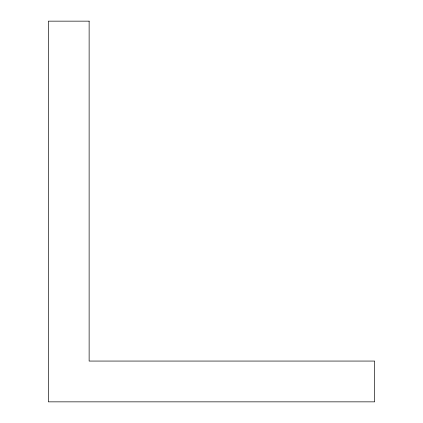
<?xml version="1.0" encoding="UTF-8"?>
<svg xmlns="http://www.w3.org/2000/svg" width="423" height="423" viewBox="0 0 423 423"><rect width="100%" height="100%" fill="white"/><g stroke="black" fill="none" stroke-linecap="round" stroke-linejoin="round"><path stroke-width="0.63" d="M89.131 21.15L48.344 21.15L48.344 401.85L374.656 401.85L374.656 361.062L89.131 361.062L89.131 21.15"/></g></svg>
